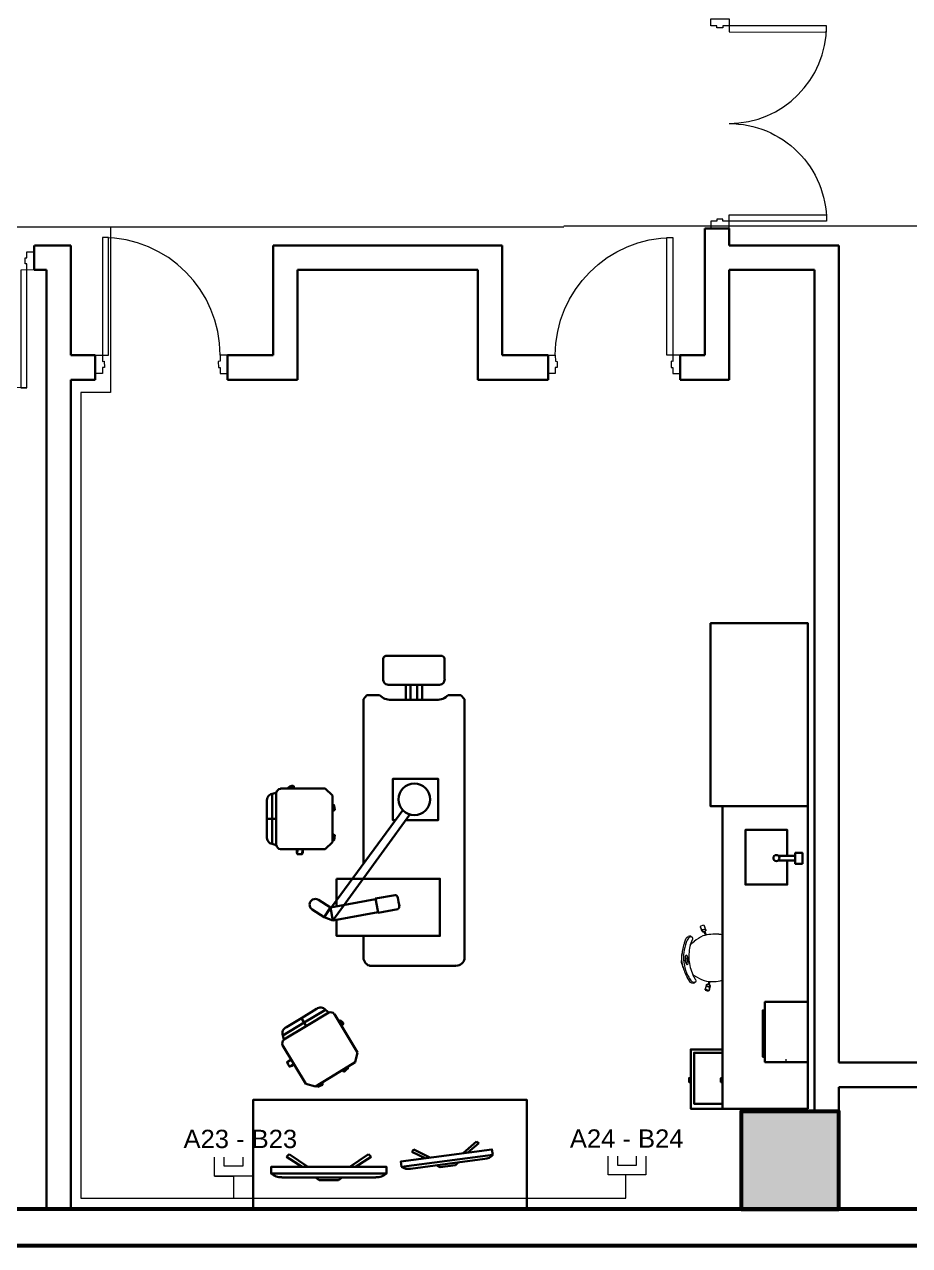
# Model space of a CAD drawing. Header units: millimetres. Extents: x 521 to 148073, y -17811 to 32040.
# Drawn here: x 40320 to 47785, y 1225 to 11518 of the extents above; entities that cross this region are included whole.
import ezdxf

# ---------------------------------------------------------------- set-up
doc = ezdxf.new("R2010")
doc.units = ezdxf.units.MM
for name, color, linetype, lineweight in [('nabytek', 7, 'Continuous', 30), ('OAP220', 1, 'Continuous', 30), ('OAP280', 2, 'Continuous', 53), ('OAP315', 5, 'Continuous', 0), ('OAP417', 2, 'Continuous', 0), ('RC1.', 190, 'Continuous', 20), ('RC2.', 150, 'Continuous', 20)]:
    doc.layers.add(name, color=color, linetype=linetype, lineweight=lineweight)
doc.layers.add('srafa', color=7, linetype='Continuous')
doc.styles.add('PDF Arial', font='arial.ttf')

# ---------------------------------------------------------------- blocks, each defined once
blk = doc.blocks.new('*U6')
at = {"layer": 'OAP315', "extrusion": (0, 0, -1), "flags": 128}
for points in [[(-0.649, 0.332), (-0.607, 0.289), (-0.643, 0.254), (-0.633, 0.243), (-0.669, 0.209), (-0.68, 0.22), (-0.716, 0.185), (-0.757, 0.229), (-0.649, 0.332)], [(0.059, -0.409), (0.025, -0.373), (0.723, 0.294), (0.757, 0.258), (0.059, -0.409)], [(0.101, -0.452), (0.059, -0.409), (0.023, -0.444), (0.013, -0.433), (-0.023, -0.467), (-0.013, -0.478), (-0.049, -0.513), (-0.008, -0.556), (0.101, -0.452)]]:
    blk.add_lwpolyline(points, close=True, dxfattribs=at)
at = {"layer": 'OAP315'}
blk.add_arc((-0.059, -0.409), 0.965, 46.3107, 136.3107, dxfattribs=at)
blk = doc.blocks.new('A900-90')
at = {"layer": 'OAP315', "rotation": 313.6892712838268}
blk.add_blockref('*U6', (0.397, 0.24), dxfattribs=at)
blk = doc.blocks.new('*U8')
at = {"layer": 'OAP315', "extrusion": (0, 0, -1), "flags": 128}
for points in [[(-0.486, 0.735), (-0.532, 0.754), (-0.836, 0.014), (-0.789, -0.005), (-0.486, 0.735)], [(0.645, -0.593), (0.599, -0.574), (0.902, 0.167), (0.948, 0.148), (0.645, -0.593)], [(-0.891, 0.037), (-0.836, 0.014), (-0.855, -0.032), (-0.841, -0.038), (-0.86, -0.084), (-0.874, -0.079), (-0.893, -0.125), (-0.948, -0.102), (-0.891, 0.037)], [(0.7, -0.615), (0.645, -0.593), (0.626, -0.639), (0.612, -0.633), (0.593, -0.68), (0.607, -0.685), (0.588, -0.731), (0.643, -0.754), (0.7, -0.615)]]:
    blk.add_lwpolyline(points, close=True, dxfattribs=at)
at = {"layer": 'OAP315', "extrusion": (0, 0, -1)}
blk.add_arc((-0.836, 0.014), 0.8, 337.7176, 67.7176, dxfattribs=at)
at = {"layer": 'OAP315'}
blk.add_arc((-0.645, -0.593), 0.8, 22.2824, 112.2824, dxfattribs=at)
blk = doc.blocks.new('B1500-91')
at = {"layer": 'OAP315', "rotation": 67.71764840910753}
blk.add_blockref('*U8', (-0.304, 0.881), dxfattribs=at)
blk = doc.blocks.new('*U125')
at = {"layer": 'nabytek'}
for p, q in [((-58, 2137), (-58, 2307)), ((-33, 2331), (312, 2331)), ((436, 2331), (90, 2331)), ((461, 2137), (461, 2307)), ((133, 2087), (-16, 2087)), ((133, 1961), (133, 2087)), ((172, 2087), (133, 2087)), ((172, 2087), (172, 1961)), ((172, 2087), (312, 2087)), ((230, 2087), (230, 1961)), ((270, 1961), (270, 2087)), ((270, 2087), (419, 2087)), ((-224, 1966), (-195, 2001)), ((-224, 580), (-224, 1966)), ((-195, 2001), (-88, 2001)), ((-1, 1961), (312, 1961)), ((403, 1961), (90, 1961)), ((90, 1961), (270, 1961)), ((312, 1961), (133, 1961)), ((172, 1961), (205, 1961)), ((598, 2001), (490, 2001)), ((627, 1966), (598, 2001)), ((627, -230), (627, 1966)), ((-815, 1235), (-809, 1215)), ((-959, 1177), (-994, 1168)), ((-994, 1168), (-994, 957)), ((-959, 1177), (-959, 957)), ((-924, 1212), (-546, 1212)), ((-808, 1212), (-809, 1215)), ((-546, 1212), (-485, 1153)), ((-485, 1153), (-485, 957)), ((-1038, 1106), (-1038, 957)), ((-554, 128), (107, 1032)), ((-473, 1075), (-469, 1054)), ((-465, 1034), (-469, 1054)), ((-1038, 808), (-1038, 957)), ((-1038, 957), (-959, 957)), ((-994, 746), (-994, 957)), ((-959, 737), (-959, 957)), ((-485, 761), (-485, 957)), ((168, 995), (-482, 102)), ((-959, 737), (-994, 746)), ((-546, 702), (-485, 761)), ((-472, 777), (-468, 798)), ((-465, 819), (-468, 798)), ((-924, 702), (-546, 702)), ((-451, 369), (-451, 452)), ((-451, 452), (-425, 452)), ((-224, 452), (-224, 456)), ((-502, 210), (-121, 280)), ((-482, 102), (-502, 210)), ((65, 296), (72, 259)), ((79, 222), (72, 259)), ((-554, 128), (-482, 102)), ((-101, 171), (-482, 102)), ((-100, 166), (-101, 171)), ((-224, -219), (-224, -29)), ((-174, -280), (421, -280)), ((555, -280), (421, -280)), ((-619, -645), (-746, -722)), ((-543, -651), (-724, -759)), ((-517, -676), (-706, -789)), ((-517, -676), (-543, -651)), ((-469, -688), (-274, -1012)), ((-904, -868), (-724, -759)), ((-894, -903), (-706, -789)), ((-874, -799), (-746, -722)), ((-746, -722), (-706, -789)), ((-409, -788), (-407, -785)), ((-393, -769), (-407, -785)), ((-894, -903), (-904, -868)), ((-906, -951), (-711, -1275)), ((-274, -1012), (-293, -1094)), ((-293, -1094), (-461, -1196)), ((-629, -1297), (-461, -1196)), ((-385, -1173), (-369, -1159)), ((-354, -1145), (-369, -1159)), ((-711, -1275), (-629, -1297)), ((-608, -1300), (-589, -1292)), ((-569, -1284), (-589, -1292)), ((185, -1849), (200, -1830)), ((297, -1903), (185, -1849)), ((200, -1830), (336, -1898)), ((860, -1829), (476, -1880)), ((730, -1761), (617, -1861)), ((655, -1856), (749, -1775)), ((749, -1775), (730, -1761)), ((-873, -1890), (-851, -1869)), ((-742, -1975), (-873, -1890)), ((-851, -1869), (-694, -1975)), ((-181, -1869), (-338, -1975)), ((-290, -1975), (-159, -1890)), ((-159, -1890), (-181, -1869)), ((92, -1930), (476, -1880)), ((172, -1991), (485, -1950)), ((799, -1908), (485, -1950)), ((574, -1938), (551, -1961)), ((-1002, -1975), (-516, -1975)), ((-30, -1975), (-516, -1975)), ((396, -1961), (424, -1977)), ((424, -1977), (488, -1969)), ((551, -1961), (488, -1969)), ((-912, -2064), (-516, -2064)), ((-628, -2064), (-596, -2088)), ((-596, -2088), (-516, -2088)), ((-119, -2064), (-516, -2064)), ((-435, -2088), (-516, -2088)), ((-404, -2064), (-435, -2088))]:
    blk.add_line(p, q, dxfattribs=at)
for points in [[(-853, 1212), (-857, 1222), (-815, 1235), (-809, 1215)], [(43, 946), (24, 946), (24, 1296), (405, 1296), (405, 946), (132, 946)], [(-808, 1212), (-809, 1215)], [(-485, 1072), (-473, 1075), (-469, 1054)], [(-485, 1030), (-465, 1034), (-469, 1054)], [(-485, 822), (-465, 819), (-468, 798)], [(-485, 779), (-472, 777), (-468, 798)], [(-762, 660), (-782, 661), (-780, 702)], [(-762, 660), (-741, 659), (-739, 702)], [(-425, 452), (421, 452), (421, -29), (-451, -29), (-451, 108)], [(-451, 219), (-451, 369)], [(-111, 226), (-122, 286), (43, 315)], [(-604, 275), (-502, 210), (-554, 128), (-656, 194)], [(-111, 226), (-100, 166), (65, 196)], [(65, 296), (72, 259)], [(79, 222), (72, 259)], [(-433, -748), (-426, -740), (-393, -769), (-407, -785)], [(-409, -788), (-407, -785)], [(-858, -1112), (-868, -1093), (-832, -1074)], [(-858, -1112), (-848, -1130), (-810, -1110)], [(-399, -1158), (-385, -1173), (-369, -1159)], [(-362, -1136), (-354, -1145), (-369, -1159)], [(-613, -1287), (-608, -1300), (-589, -1292)], [(-577, -1265), (-569, -1284), (-589, -1292)], [(482, -1925), (866, -1875), (860, -1829), (476, -1880)], [(482, -1925), (98, -1975), (92, -1930), (476, -1880)], [(-516, -2033), (-1002, -2033), (-1002, -1975), (-516, -1975)], [(-516, -2033), (-30, -2033), (-30, -1975), (-516, -1975)]]:
    blk.add_lwpolyline(points, dxfattribs=at)
blk.add_lwpolyline([(-1154, -2331), (1154, -2331), (1154, -1412), (-1154, -1412)], close=True, dxfattribs=at)
blk.add_circle((205, 1122), 133, dxfattribs=at)
for centre, radius, start, end in [((-29, 2302), 29.4, 81.9407, 170.0281), ((432, 2302), 29.4, 9.9719, 98.0593), ((-10, 2135), 48.2, 177.1723, 277.1519), ((413, 2135), 48.2, 262.8481, 2.8277), ((5, 2088), 127, 223.3085, 272.3226), ((398, 2088), 127, 267.6774, 316.6915), ((-826, 1200), 36, 75.9742, 139.9989), ((-985, 1115), 53.5, 99.8338, 189.9471), ((-919, 1172), 39.9, 96.8424, 173.1576), ((-488, 1041), 36, 69.914, 84.7701), ((-492, 1059), 36, 283.3806, 313.9387), ((-491, 792), 36, 49.4152, 79.7512), ((-985, 799), 53.5, 170.0529, 260.1662), ((-919, 742), 39.9, 186.8424, 263.1576), ((-488, 811), 36, 275.6596, 293.4399), ((-547, 764), 61.7, 357.2677, 2.7323), ((-751, 681), 36, 145.1372, 209.162), ((-770, 682), 36, 325.1372, 29.162), ((41, 290), 25.6, 6.9044, 85.0243), ((-630, 234), 48.4, 57.5834, 237.5834), ((53, 219), 25.6, 295.6337, 13.7535), ((-150, -209), 74.5, 172.1869, 251.4375), ((556, -206), 74.5, 262.1869, 341.4375), ((-584, -686), 53.5, 40.8802, 130.9935), ((-501, -712), 39.9, 37.8889, 114.204), ((-854, -848), 53.5, 111.0994, 201.2126), ((-429, -778), 36, 17.0206, 81.0453), ((-869, -934), 39.9, 127.8889, 204.204), ((-834, -1110), 36, 86.1837, 150.2084), ((-843, -1093), 36, 266.1837, 330.2084), ((-377, -1137), 36, 224.4271, 254.9851), ((-391, -1150), 36, 10.9604, 25.8166), ((-658, -1242), 61.7, 298.3141, 303.7788), ((-588, -1268), 36, 216.706, 234.4864), ((-606, -1275), 36, 350.4617, 20.7977), ((791, -1808), 101, 274.3953, 318.5955), ((-919, -1937), 126, 228.8706, 273.0709), ((-113, -1937), 126, 266.9291, 311.1294), ((153, -1892), 101, 236.3367, 280.537)]:
    blk.add_arc(centre, radius, start, end, dxfattribs=at)
blk = doc.blocks.new('*U126')
at = {"layer": 'nabytek', "color": 0, "linetype": 'ByBlock', "lineweight": -2, "transparency": 16777216}
blk.add_blockref('*U125', (0, 0), dxfattribs=at)

msp = doc.modelspace()

# ---------------------------------------------------------------- linework, layer by layer
at = {"layer": 'nabytek'}
msp.add_line((46064, 3379), (46090, 3373), dxfattribs=at)
for points in [[(46928, 4928), (46106, 4928), (46106, 6470), (46928, 6470)], [(46928, 2378), (46208, 2378), (46208, 4928), (46928, 4928)], [(46881, 4443), (46821, 4443), (46821, 4534), (46881, 4534)], [(46564, 2817), (46547, 2817), (46547, 3207), (46564, 3207)], [(46928, 2772), (46564, 2772), (46564, 3278), (46928, 3278)], [(46208, 2378), (45939, 2378), (45939, 2878), (46208, 2878)], [(46208, 2420), (45967, 2420), (45967, 2850), (46208, 2850)], [(45939, 2636), (45925, 2636), (45925, 2603), (45939, 2603)], [(46208, 2636), (46194, 2636), (46194, 2603), (46208, 2603)]]:
    msp.add_lwpolyline(points, close=True, dxfattribs=at)
for points in [[(46753, 4471), (46753, 4268), (46400, 4268), (46400, 4728), (46753, 4728), (46753, 4509)], [(46821, 4471), (46678, 4471)], [(46681, 4509), (46821, 4509)]]:
    msp.add_lwpolyline(points, dxfattribs=at)
at = {"layer": 'nabytek', "lineweight": 13}
for points in [[(46021, 3917), (46046, 3927)], [(46021, 3910), (46021, 3912), (46022, 3914)], [(46067, 3885), (46052, 3922), (46066, 3877)], [(45886, 3778), (45902, 3816), (45908, 3824), (45918, 3830)], [(45886, 3778), (45902, 3816), (45908, 3824), (45918, 3830)], [(45949, 3825), (45953, 3821)], [(45949, 3825), (45953, 3821)], [(45954, 3819), (45953, 3806)], [(45954, 3819), (45953, 3806)], [(46036, 3872), (46021, 3910), (46041, 3867)], [(46041, 3867), (46044, 3868), (46055, 3873), (46066, 3877)], [(46063, 3840), (46052, 3866)], [(46072, 3842), (46060, 3870)], [(46067, 3885), (46067, 3882), (46065, 3881)], [(45937, 3763), (45953, 3806)], [(45937, 3763), (45953, 3806)], [(45970, 3788), (45937, 3763)], [(45970, 3788), (45937, 3763)], [(45872, 3580), (45865, 3629), (45865, 3678)], [(45865, 3629), (45865, 3678)], [(45872, 3580), (45865, 3629), (45865, 3678)], [(45865, 3629), (45865, 3678)], [(45872, 3580), (45865, 3629)], [(45872, 3580), (45865, 3629)], [(45866, 3692), (45866, 3692)], [(45866, 3692), (45866, 3692)], [(45897, 3652), (45892, 3652)], [(45892, 3645), (45897, 3649)], [(45892, 3648), (45897, 3649)], [(45900, 3622), (45892, 3625), (45892, 3628), (45898, 3647)], [(45900, 3619), (45894, 3618)], [(45895, 3663), (45899, 3670), (45904, 3673), (45909, 3668), (45913, 3653)], [(45895, 3663), (45899, 3670), (45904, 3673), (45909, 3668), (45913, 3653)], [(45895, 3663), (45899, 3632)], [(45895, 3663), (45899, 3632)], [(45904, 3673), (45909, 3668), (45904, 3673), (45899, 3670)], [(45904, 3673), (45909, 3668), (45904, 3673), (45899, 3670)], [(45899, 3632), (45900, 3600)], [(45899, 3632), (45900, 3600)], [(45916, 3613), (45915, 3597), (45910, 3591), (45905, 3594), (45900, 3600)], [(45916, 3613), (45915, 3597), (45910, 3591), (45905, 3594), (45900, 3600)], [(45909, 3668), (45913, 3653)], [(45909, 3668), (45913, 3653)], [(45915, 3633), (45913, 3653)], [(45913, 3653), (45915, 3633), (45916, 3613)], [(45915, 3633), (45913, 3653)], [(45913, 3653), (45915, 3633), (45916, 3613)], [(45916, 3613), (45915, 3633)], [(45916, 3613), (45915, 3633)], [(45916, 3613), (45915, 3597)], [(45916, 3613), (45915, 3597)], [(45876, 3567), (45872, 3580)], [(45876, 3567), (45872, 3580)], [(45905, 3594), (45900, 3600), (45905, 3594), (45910, 3591)], [(45905, 3594), (45900, 3600), (45905, 3594), (45910, 3591)], [(45979, 3468), (45957, 3508)], [(45957, 3508), (45993, 3488)], [(45979, 3468), (45957, 3508)], [(45957, 3508), (45993, 3488)], [(45949, 3438), (45938, 3443), (45931, 3451), (45908, 3486)], [(45949, 3438), (45938, 3443), (45931, 3451), (45908, 3486)], [(45982, 3453), (45978, 3449)], [(45982, 3453), (45978, 3449)], [(45979, 3468), (45982, 3455)], [(45979, 3468), (45982, 3455)], [(46071, 3422), (46061, 3383), (46075, 3428)], [(46075, 3428), (46078, 3428), (46090, 3425), (46102, 3422)], [(46091, 3451), (46086, 3431)], [(46099, 3451), (46094, 3429)], [(46103, 3415), (46094, 3375), (46102, 3422)], [(46101, 3419), (46103, 3417), (46103, 3415)], [(46064, 3379), (46062, 3381), (46061, 3383)]]:
    msp.add_lwpolyline(points, dxfattribs=at)
at = {"layer": 'nabytek'}
msp.add_circle((46662, 4491), 25.6, dxfattribs=at)
at = {"layer": 'nabytek', "lineweight": 13}
for centre, radius, start, end in [((46083, 3712), 194, 147.4248, 160.0501), ((46083, 3712), 194, 147.4248, 160.0501), ((46083, 3712), 194, 147.4248, 160.0501), ((46083, 3712), 194, 147.4248, 160.0501), ((45935, 3780), 53.2, 83.6868, 108.5143), ((45935, 3780), 53.2, 83.6868, 108.5143), ((45937, 3803), 22.1, 102.5077, 141.6906), ((45937, 3803), 22.1, 102.5077, 141.6906), ((45937, 3803), 22.1, 102.5077, 141.6906), ((45937, 3803), 22.1, 102.5077, 141.6906), ((45941, 3801), 25.2, 70.9045, 109.3357), ((45941, 3801), 25.2, 70.9045, 109.3357), ((45941, 3801), 25.2, 70.9045, 109.3357), ((45941, 3801), 25.2, 70.9045, 109.3357), ((46153, 3581), 277, 113.7964, 131.5067), ((46153, 3581), 277, 113.7964, 131.5067), ((46142, 3521), 329, 84.2916, 107.7947), ((46142, 3521), 329, 84.2916, 107.7947), ((46163, 3673), 175, 74.969, 85.8878), ((46163, 3673), 175, 74.969, 85.8878), ((46220, 3655), 356, 159.8467, 176.2196), ((46220, 3655), 356, 159.8467, 176.2196), ((46222, 3655), 344, 158.9229, 173.2418), ((46222, 3655), 344, 158.9229, 173.2418), ((46222, 3655), 344, 158.9229, 173.2418), ((46222, 3655), 344, 158.9229, 173.2418), ((46291, 3662), 368, 164.192, 184.4662), ((46291, 3662), 368, 164.192, 184.4662), ((46291, 3662), 368, 164.192, 184.4662), ((46291, 3662), 368, 164.192, 184.4662), ((46049, 3644), 189, 165.3185, 184.7441), ((46049, 3644), 189, 165.3185, 184.7441), ((46205, 3656), 327, 173.0467, 184.4922), ((46205, 3656), 327, 173.0467, 184.4922), ((46205, 3656), 327, 173.0467, 184.4922), ((46205, 3656), 327, 173.0467, 184.4922), ((46205, 3655), 327, 184.3529, 195.7986), ((46205, 3655), 327, 184.3529, 195.7986), ((46205, 3655), 327, 184.3529, 195.7986), ((46205, 3655), 327, 184.3529, 195.7986), ((45982, 3638), 90.8, 163.6066, 184.1247), ((45982, 3638), 90.8, 163.6066, 184.1247), ((45982, 3639), 90.8, 184.721, 205.2388), ((45982, 3639), 90.8, 184.721, 205.2388), ((46291, 3662), 368, 184.3791, 204.6532), ((46291, 3662), 368, 184.3791, 204.6532), ((46291, 3662), 368, 184.3791, 204.6532), ((46291, 3662), 368, 184.3791, 204.6532), ((46220, 3658), 356, 192.6255, 208.9984), ((46220, 3658), 356, 192.6255, 208.9984), ((46221, 3658), 344, 195.6034, 209.9223), ((46221, 3658), 344, 195.6034, 209.9223), ((46221, 3658), 344, 195.6034, 209.9223), ((46221, 3658), 344, 195.6034, 209.9223), ((46093, 3580), 194, 208.794, 221.4214), ((46093, 3580), 194, 208.794, 221.4214), ((46093, 3580), 194, 208.794, 221.4214), ((46093, 3580), 194, 208.794, 221.4214), ((45963, 3468), 22.1, 227.1546, 266.3375), ((45963, 3468), 22.1, 227.1546, 266.3375), ((45963, 3468), 22.1, 227.1546, 266.3375), ((45963, 3468), 22.1, 227.1546, 266.3375), ((45957, 3491), 53.2, 260.3322, 285.1518), ((45957, 3491), 53.2, 260.3322, 285.1518), ((45966, 3471), 25.2, 259.5095, 297.9407), ((45966, 3471), 25.2, 259.5095, 297.9407), ((45966, 3471), 25.2, 259.5095, 297.9407), ((45966, 3471), 25.2, 259.5095, 297.9407), ((46143, 3721), 277, 237.339, 255.0494), ((46143, 3721), 277, 237.339, 255.0494), ((46122, 3779), 329, 261.0504, 284.5536), ((46122, 3779), 329, 261.0504, 284.5536)]:
    msp.add_arc(centre, radius, start, end, dxfattribs=at)
for points in [[(46047, 3924), (46049, 3925), (46051, 3924), (46052, 3922)], [(45941, 3833), (45947, 3832), (45952, 3826), (45953, 3821)], [(45941, 3833), (45947, 3832), (45952, 3826), (45953, 3821)], [(45949, 3825), (45951, 3824), (45954, 3821), (45954, 3819)], [(45949, 3825), (45951, 3824), (45954, 3821), (45954, 3819)], [(46037, 3879), (46036, 3885), (46043, 3893), (46050, 3893)], [(46052, 3866), (46039, 3870), (46036, 3871), (46036, 3872)], [(46057, 3870), (46045, 3865), (46037, 3872), (46037, 3879)], [(46040, 3876), (46038, 3881), (46041, 3889), (46047, 3890)], [(46053, 3869), (46048, 3867), (46041, 3871), (46040, 3876)], [(46047, 3890), (46051, 3893), (46059, 3890), (46061, 3885)], [(46050, 3893), (46056, 3894), (46064, 3888), (46064, 3881)], [(46064, 3881), (46065, 3874), (46059, 3866), (46052, 3866)], [(46061, 3885), (46064, 3880), (46062, 3873), (46057, 3870)], [(45872, 3580), (45867, 3586), (45862, 3607), (45860, 3629)], [(45872, 3580), (45867, 3586), (45862, 3607), (45860, 3629)], [(45982, 3453), (45981, 3447), (45977, 3441), (45971, 3440)], [(45982, 3453), (45981, 3447), (45977, 3441), (45971, 3440)], [(45982, 3455), (45982, 3453), (45980, 3450), (45978, 3449)], [(45982, 3455), (45982, 3453), (45980, 3450), (45978, 3449)], [(46071, 3422), (46071, 3424), (46073, 3425), (46075, 3425)], [(46073, 3416), (46072, 3423), (46079, 3431), (46086, 3431)], [(46088, 3404), (46081, 3403), (46073, 3410), (46073, 3416)], [(46084, 3406), (46079, 3407), (46074, 3414), (46075, 3419)], [(46075, 3419), (46076, 3424), (46082, 3430), (46087, 3429)], [(46097, 3414), (46096, 3409), (46089, 3404), (46084, 3406)], [(46086, 3431), (46092, 3432), (46100, 3425), (46100, 3418)], [(46100, 3418), (46101, 3412), (46094, 3404), (46088, 3404)], [(46091, 3428), (46096, 3426), (46100, 3419), (46097, 3414)], [(46094, 3375), (46094, 3374), (46092, 3372), (46090, 3373)]]:
    msp.add_open_spline(points, degree=3, dxfattribs=at)
at = {"layer": 'OAP220'}
for p, q in [((46262, 9798), (46057, 9798)), ((46057, 9654), (46057, 9798)), ((46262, 9654), (46262, 9798)), ((40406, 9654), (40711, 9654)), ((40711, 9654), (40711, 8729)), ((42418, 8729), (42418, 9654)), ((44350, 9654), (42418, 9654)), ((44350, 8729), (44350, 9654)), ((46057, 9654), (46057, 8729)), ((46262, 9654), (47187, 9654)), ((47187, 9654), (47187, 2767)), ((40403, 9448), (40506, 9448)), ((42623, 8523), (42623, 9448)), ((44145, 9448), (42623, 9448)), ((44145, 8523), (44145, 9448)), ((46262, 9448), (46982, 9448)), ((46262, 9448), (46262, 8523)), ((46982, 9448), (46982, 2356)), ((40711, 8729), (40917, 8729)), ((42032, 8523), (42032, 8729)), ((42418, 8729), (42032, 8729)), ((44736, 8729), (44350, 8729)), ((44736, 8523), (44736, 8729)), ((46057, 8729), (45851, 8729)), ((45851, 8729), (45851, 8523)), ((40711, 8523), (40711, 1533)), ((40711, 8523), (40917, 8523)), ((42623, 8523), (42032, 8523)), ((44736, 8523), (44145, 8523)), ((46262, 8523), (45851, 8523)), ((40506, 7238), (40506, 1533)), ((46928, 4928), (46928, 3618)), ((47187, 2767), (50065, 2767)), ((47187, 2561), (47187, 2356)), ((47187, 2561), (63634, 2561))]:
    msp.add_line(p, q, dxfattribs=at)
at = {"layer": 'OAP220', "flags": 128}
for points in [[(40403, 9448), (40403, 9654)], [(40403, 9448), (40403, 9654)], [(40506, 7238), (40506, 9448)], [(40917, 8523), (40917, 8729)]]:
    msp.add_lwpolyline(points, dxfattribs=at)
at = {"layer": 'OAP280'}
for p, q in [((80491, 1533), (6791, 1533)), ((521, 1225), (80697, 1225))]:
    msp.add_line(p, q, dxfattribs=at)
at = {"layer": 'OAP280', "flags": 128}
msp.add_lwpolyline([(46365, 1533), (47187, 1533), (47187, 2356), (46365, 2356), (46365, 1533)], close=True, dxfattribs=at)
at = {"layer": 'OAP280', "extrusion": (0, 0, -1)}
msp.add_solid([(-47187, 1533), (-46365, 1533), (-47187, 2356), (-46365, 2356)], dxfattribs=at)
at = {"layer": 'OAP417', "lineweight": 40}
for p, q in [((80491, 1533), (6791, 1533)), ((80697, 1225), (521, 1225))]:
    msp.add_line(p, q, dxfattribs=at)
at = {"layer": 'RC1.'}
msp.add_line((46744, 2772), (46744, 2795), dxfattribs=at)
at = {"layer": 'RC2.'}
for p, q in [((39288, 9812), (41868, 9812)), ((41045, 9812), (41045, 8416)), ((41868, 9812), (44701, 9812)), ((44701, 9812), (44869, 9812)), ((44869, 9819), (47391, 9819)), ((47391, 9819), (49909, 9819)), ((41045, 8416), (40796, 8416)), ((40796, 8416), (40796, 1625)), ((41924, 1811), (41924, 1971)), ((42005, 1893), (42005, 1971)), ((42162, 1971), (42162, 1893)), ((42243, 1971), (42243, 1811)), ((45242, 1820), (45242, 1979)), ((45323, 1901), (45323, 1979)), ((45479, 1979), (45479, 1901)), ((45561, 1979), (45561, 1820)), ((42162, 1893), (42005, 1893)), ((45479, 1901), (45323, 1901)), ((42243, 1811), (41924, 1811)), ((41924, 1811), (42083, 1811)), ((42086, 1625), (42086, 1812)), ((45561, 1820), (45242, 1820)), ((45391, 1625), (45391, 1820)), ((40796, 1625), (42086, 1625)), ((42086, 1625), (45391, 1625))]:
    msp.add_line(p, q, dxfattribs=at)
at = {"layer": 'srafa'}
for p, q in [((6791, 1533), (80491, 1533)), ((80697, 1225), (521, 1225))]:
    msp.add_line(p, q, dxfattribs=at)

# ---------------------------------------------------------------- block references
at = {"layer": 'nabytek'}
msp.add_blockref('*U126', (43403, 3864), dxfattribs=at)
at = {"layer": 'OAP315', "extrusion": (0, 0, -1), "xscale": -1027.900945623324, "yscale": 1027.900945623324, "zscale": 1027.900945623324}
for name, p, rotation in [('B1500-91', (-46262, 11566), 180.0000000613122), ('A900-90', (-40403, 9448), 180.0000000613122), ('A900-90', (-40917, 8729), 6.131215535276624e-08)]:
    msp.add_blockref(name, p, dxfattribs=dict(at, rotation=rotation))
at = {"layer": 'OAP315', "xscale": -1027.900945623324, "yscale": 1027.900945623324, "zscale": 1027.900945623324, "rotation": 359.9999999386878}
msp.add_blockref('A900-90', (45851, 8729), dxfattribs=at)

# ---------------------------------------------------------------- texts
at = {"layer": 'RC2.', "char_height": 154.2, "attachment_point": 1, "style": 'PDF Arial'}
for s, insert in [('A23 - B23', (41662, 2201)), ('A24 - B24', (44920, 2204))]:
    msp.add_mtext_dynamic_manual_height_columns(s, width=6638.31, gutter_width=12.8, heights=[157], dxfattribs=dict(at, insert=insert))

doc.saveas('drawing.dxf')
